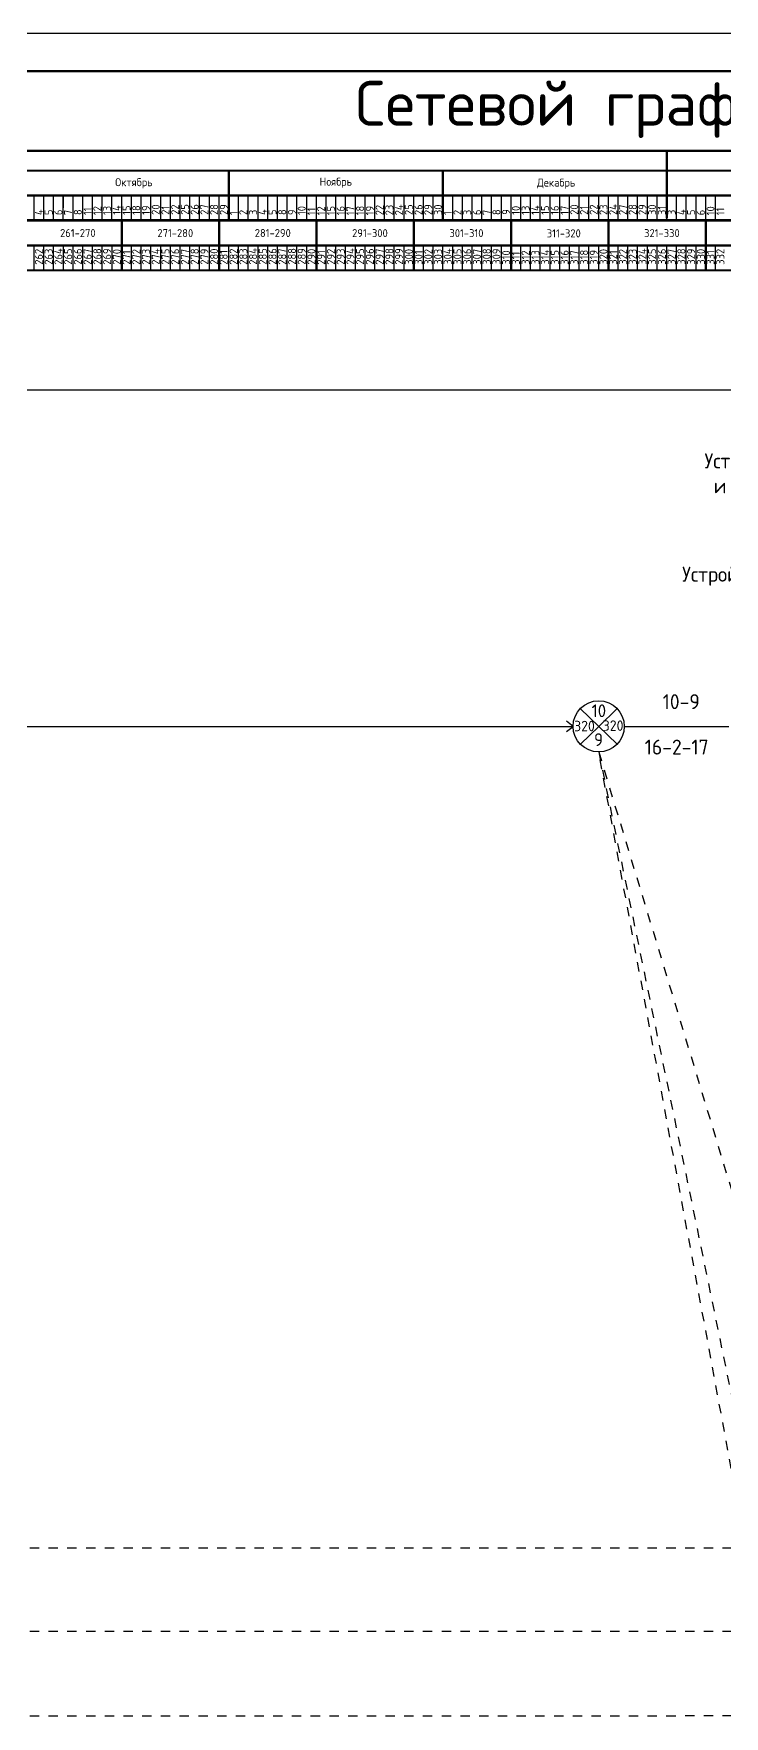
# Model space of a CAD drawing. Header units: millimetres. Extents: x -782 to 10910, y 3841 to 13237.
# Drawn here: x 4448.1 to 4540.3, y 12671.3 to 12896.1 of the extents above; entities that cross this region are included whole.
import ezdxf

# ---------------------------------------------------------------- set-up
doc = ezdxf.new("R2010")
doc.units = ezdxf.units.MM
doc.linetypes.add('JIS_02_1.2', pattern=[2.5, 1.25, -1.25])
doc.layers.add('1STAIR2D', color=30, linetype='Continuous')
doc.layers.add('A0-08', color=101, linetype='Continuous')
doc.styles.add('GOST-2.304_Type-B', font='GOST_Common.ttf')
doc.styles.get("Standard").update_dxf_attribs({"font": 'isocpeur.ttf'})

msp = doc.modelspace()

# ---------------------------------------------------------------- linework, layer by layer
at = {"lineweight": 50}
for p, q in [((4532.614614, 12871.425661), (4532.614614, 12880.423568)), ((4474.115117, 12871.285264), (4474.115117, 12877.802487)), ((4502.714865, 12871.328315), (4502.714865, 12877.802487)), ((4459.816436, 12864.480334), (4459.816436, 12871.113313)), ((4472.816436, 12864.488026), (4472.816436, 12871.121005)), ((4485.816436, 12864.488026), (4485.816436, 12871.121005)), ((4498.816436, 12864.511104), (4498.816436, 12871.144083)), ((4511.816436, 12864.480334), (4511.816436, 12871.113313)), ((4524.816436, 12864.488026), (4524.816436, 12871.121005)), ((4537.816436, 12864.488026), (4537.816436, 12871.121005))]:
    msp.add_line(p, q, dxfattribs=at)
at = {"lineweight": 25}
for p, q in [((4448.115306, 12871.059637), (4448.115306, 12874.383819)), ((4448.115307, 12871.031799), (4448.115307, 12874.355981)), ((4449.415306, 12871.028866), (4449.415306, 12874.353048)), ((4450.715244, 12871.093513), (4450.715244, 12874.417695)), ((4452.015243, 12871.108137), (4452.015243, 12874.43232)), ((4453.315244, 12871.093513), (4453.315244, 12874.417695)), ((4454.615243, 12871.108137), (4454.615243, 12874.43232)), ((4454.615244, 12871.093513), (4454.615244, 12874.417695)), ((4455.915243, 12871.108137), (4455.915243, 12874.43232)), ((4455.915244, 12871.062742), (4455.915244, 12874.386924)), ((4457.215243, 12871.077367), (4457.215243, 12874.401549)), ((4457.215244, 12871.031971), (4457.215244, 12874.356154)), ((4458.515243, 12871.046596), (4458.515243, 12874.370778)), ((4459.815181, 12871.111243), (4459.815181, 12874.435425)), ((4461.11518, 12871.125867), (4461.11518, 12874.450049)), ((4462.415181, 12871.111243), (4462.415181, 12874.435425)), ((4463.71518, 12871.125867), (4463.71518, 12874.450049)), ((4463.715181, 12871.111243), (4463.715181, 12874.435425)), ((4465.01518, 12871.125867), (4465.01518, 12874.450049)), ((4465.015181, 12871.080472), (4465.015181, 12874.404654)), ((4466.31518, 12871.095097), (4466.31518, 12874.419279)), ((4466.315181, 12871.049701), (4466.315181, 12874.373883)), ((4467.61518, 12871.064326), (4467.61518, 12874.388508)), ((4468.915118, 12871.128973), (4468.915118, 12874.453155)), ((4470.215117, 12871.12604), (4470.215117, 12874.450222)), ((4471.515118, 12871.128973), (4471.515118, 12874.453155)), ((4472.815117, 12871.12604), (4472.815117, 12874.450222)), ((4472.815118, 12871.128973), (4472.815118, 12874.453155)), ((4474.115117, 12871.12604), (4474.115117, 12874.450222)), ((4474.115118, 12871.098202), (4474.115118, 12874.422384)), ((4475.415117, 12871.095269), (4475.415117, 12874.419451)), ((4475.415118, 12871.067431), (4475.415118, 12874.391613)), ((4476.715117, 12871.064498), (4476.715117, 12874.388681)), ((4478.015055, 12871.129145), (4478.015055, 12874.453327)), ((4479.315054, 12871.14377), (4479.315054, 12874.467952)), ((4480.615055, 12871.129145), (4480.615055, 12874.453327)), ((4481.915054, 12871.14377), (4481.915054, 12874.467952)), ((4481.915055, 12871.129145), (4481.915055, 12874.453327)), ((4483.215054, 12871.14377), (4483.215054, 12874.467952)), ((4483.215055, 12871.182507), (4483.215055, 12874.50669)), ((4483.215055, 12871.098374), (4483.215055, 12874.422557)), ((4484.515054, 12871.112999), (4484.515054, 12874.437181)), ((4484.515055, 12871.067604), (4484.515055, 12874.391786)), ((4485.815055, 12871.090235), (4485.815055, 12874.414417)), ((4487.114992, 12871.146875), (4487.114992, 12874.471057)), ((4488.415055, 12871.090235), (4488.415055, 12874.414417)), ((4489.714992, 12871.146875), (4489.714992, 12874.471057)), ((4489.715055, 12871.090235), (4489.715055, 12874.414417)), ((4491.014992, 12871.146875), (4491.014992, 12874.471057)), ((4491.015055, 12871.059464), (4491.015055, 12874.383646)), ((4492.314992, 12871.116104), (4492.314992, 12874.440287)), ((4492.315055, 12871.028693), (4492.315055, 12874.352876)), ((4493.614992, 12871.085334), (4493.614992, 12874.409516)), ((4494.914993, 12871.090407), (4494.914993, 12874.41459)), ((4496.214929, 12871.164605), (4496.214929, 12874.488787)), ((4497.514993, 12871.090407), (4497.514993, 12874.41459)), ((4498.814929, 12871.164605), (4498.814929, 12874.488787)), ((4498.814993, 12871.090407), (4498.814993, 12874.41459)), ((4500.114929, 12871.164605), (4500.114929, 12874.488787)), ((4500.114993, 12871.059637), (4500.114993, 12874.383819)), ((4501.414929, 12871.133834), (4501.414929, 12874.458017)), ((4501.414993, 12871.028866), (4501.414993, 12874.353048)), ((4502.714929, 12871.103064), (4502.714929, 12874.427246)), ((4504.014929, 12871.108137), (4504.014929, 12874.43232)), ((4505.314866, 12871.164778), (4505.314866, 12874.48896)), ((4506.614929, 12871.108137), (4506.614929, 12874.43232)), ((4507.914866, 12871.164778), (4507.914866, 12874.48896)), ((4507.914929, 12871.108137), (4507.914929, 12874.43232)), ((4509.214866, 12871.164778), (4509.214866, 12874.48896)), ((4509.214929, 12871.077367), (4509.214929, 12874.401549)), ((4510.514866, 12871.134007), (4510.514866, 12874.458189)), ((4510.514929, 12871.046596), (4510.514929, 12874.370778)), ((4511.814866, 12871.103236), (4511.814866, 12874.427418)), ((4513.114866, 12871.125867), (4513.114866, 12874.450049)), ((4514.414803, 12871.182507), (4514.414803, 12874.50669)), ((4515.714866, 12871.125867), (4515.714866, 12874.450049)), ((4517.014803, 12871.182507), (4517.014803, 12874.50669)), ((4517.014866, 12871.125867), (4517.014866, 12874.450049)), ((4518.314803, 12871.182507), (4518.314803, 12874.50669)), ((4518.314866, 12871.095097), (4518.314866, 12874.419279)), ((4519.614803, 12871.151737), (4519.614803, 12874.475919)), ((4519.614866, 12871.064326), (4519.614866, 12874.388508)), ((4520.914803, 12871.120966), (4520.914803, 12874.445148)), ((4522.214804, 12871.12604), (4522.214804, 12874.450222)), ((4523.51474, 12871.200237), (4523.51474, 12874.52442)), ((4524.814804, 12871.12604), (4524.814804, 12874.450222)), ((4526.11474, 12871.200237), (4526.11474, 12874.52442)), ((4526.114804, 12871.12604), (4526.114804, 12874.450222)), ((4527.41474, 12871.200237), (4527.41474, 12874.52442)), ((4527.414804, 12871.095269), (4527.414804, 12874.419451)), ((4528.71474, 12871.169467), (4528.71474, 12874.493649)), ((4528.714804, 12871.064498), (4528.714804, 12874.388681)), ((4530.01474, 12871.138696), (4530.01474, 12874.462878)), ((4531.314741, 12871.14377), (4531.314741, 12874.467952)), ((4532.614678, 12871.20041), (4532.614678, 12874.524592)), ((4533.914741, 12871.14377), (4533.914741, 12874.467952)), ((4535.214678, 12871.20041), (4535.214678, 12874.524592)), ((4535.214678, 12871.182507), (4535.214678, 12874.50669)), ((4535.214741, 12871.14377), (4535.214741, 12874.467952)), ((4536.514678, 12871.20041), (4536.514678, 12874.524592)), ((4536.514741, 12871.112999), (4536.514741, 12874.437181)), ((4537.814678, 12871.169639), (4537.814678, 12874.493821)), ((4537.814678, 12871.090235), (4537.814678, 12874.414417)), ((4539.114678, 12871.138869), (4539.114678, 12874.463051)), ((4448.116436, 12864.472641), (4448.116436, 12867.812209)), ((4449.416436, 12864.472641), (4449.416436, 12867.796823)), ((4449.416436, 12864.472641), (4449.416436, 12867.796823)), ((4450.716436, 12864.472641), (4450.716436, 12867.796823)), ((4450.716436, 12864.472641), (4450.716436, 12867.796823)), ((4452.016436, 12864.472641), (4452.016436, 12867.812209)), ((4453.316436, 12864.472641), (4453.316436, 12867.796823)), ((4453.316436, 12864.472641), (4453.316436, 12867.796823)), ((4454.616436, 12864.472641), (4454.616436, 12867.796823)), ((4454.616436, 12864.472641), (4454.616436, 12867.796823)), ((4455.916436, 12864.472641), (4455.916436, 12867.812209)), ((4457.216436, 12864.472641), (4457.216436, 12867.796823)), ((4457.216436, 12864.472641), (4457.216436, 12867.796823)), ((4458.516436, 12864.472641), (4458.516436, 12867.796823)), ((4458.516436, 12864.472641), (4458.516436, 12867.796823)), ((4459.816436, 12864.472641), (4459.816436, 12867.812209)), ((4461.116436, 12864.503412), (4461.116436, 12867.827594)), ((4461.116436, 12864.503412), (4461.116436, 12867.827594)), ((4462.416436, 12864.503412), (4462.416436, 12867.827594)), ((4462.416436, 12864.503412), (4462.416436, 12867.827594)), ((4463.716436, 12864.503412), (4463.716436, 12867.842979)), ((4465.016436, 12864.488026), (4465.016436, 12867.812209)), ((4465.016436, 12864.488026), (4465.016436, 12867.812209)), ((4466.316436, 12864.488026), (4466.316436, 12867.812209)), ((4466.316436, 12864.488026), (4466.316436, 12867.812209)), ((4467.616436, 12864.488026), (4467.616436, 12867.827594)), ((4468.916436, 12864.503412), (4468.916436, 12867.827594)), ((4468.916436, 12864.503412), (4468.916436, 12867.827594)), ((4470.216436, 12864.503412), (4470.216436, 12867.827594)), ((4470.216436, 12864.503412), (4470.216436, 12867.827594)), ((4471.516436, 12864.503412), (4471.516436, 12867.842979)), ((4472.816436, 12864.503412), (4472.816436, 12867.827594)), ((4472.816436, 12864.503412), (4472.816436, 12867.827594)), ((4474.116436, 12864.503412), (4474.116436, 12867.827594)), ((4474.116436, 12864.503412), (4474.116436, 12867.827594)), ((4475.416436, 12864.503412), (4475.416436, 12867.842979)), ((4476.716436, 12864.503412), (4476.716436, 12867.827594)), ((4476.716436, 12864.503412), (4476.716436, 12867.827594)), ((4478.016436, 12864.503412), (4478.016436, 12867.827594)), ((4478.016436, 12864.503412), (4478.016436, 12867.827594)), ((4479.316436, 12864.503412), (4479.316436, 12867.842979)), ((4480.616436, 12864.503412), (4480.616436, 12867.827594)), ((4480.616436, 12864.503412), (4480.616436, 12867.827594)), ((4481.916436, 12864.503412), (4481.916436, 12867.827594)), ((4481.916436, 12864.503412), (4481.916436, 12867.827594)), ((4483.216436, 12864.503412), (4483.216436, 12867.842979)), ((4484.516436, 12864.488026), (4484.516436, 12867.812209)), ((4484.516436, 12864.488026), (4484.516436, 12867.812209)), ((4485.816436, 12864.488026), (4485.816436, 12867.812209)), ((4485.816436, 12864.488026), (4485.816436, 12867.812209)), ((4487.116436, 12864.488026), (4487.116436, 12867.827594)), ((4488.416436, 12864.472641), (4488.416436, 12867.796823)), ((4488.416436, 12864.472641), (4488.416436, 12867.796823)), ((4489.716436, 12864.472641), (4489.716436, 12867.796823)), ((4489.716436, 12864.472641), (4489.716436, 12867.796823)), ((4491.016436, 12864.472641), (4491.016436, 12867.812209)), ((4492.316436, 12864.488026), (4492.316436, 12867.812209)), ((4492.316436, 12864.488026), (4492.316436, 12867.812209)), ((4493.616436, 12864.488026), (4493.616436, 12867.812209)), ((4493.616436, 12864.488026), (4493.616436, 12867.812209)), ((4494.916436, 12864.488026), (4494.916436, 12867.827594)), ((4496.216436, 12864.488026), (4496.216436, 12867.812209)), ((4496.216436, 12864.488026), (4496.216436, 12867.812209)), ((4497.516436, 12864.488026), (4497.516436, 12867.812209)), ((4497.516436, 12864.488026), (4497.516436, 12867.812209)), ((4498.816436, 12864.488026), (4498.816436, 12867.827594)), ((4500.116436, 12864.488026), (4500.116436, 12867.812209)), ((4500.116436, 12864.488026), (4500.116436, 12867.812209)), ((4501.416436, 12864.488026), (4501.416436, 12867.812209)), ((4501.416436, 12864.488026), (4501.416436, 12867.812209)), ((4502.716436, 12864.488026), (4502.716436, 12867.827594)), ((4504.016436, 12864.488026), (4504.016436, 12867.812209)), ((4504.016436, 12864.488026), (4504.016436, 12867.812209)), ((4505.316436, 12864.488026), (4505.316436, 12867.812209)), ((4505.316436, 12864.488026), (4505.316436, 12867.812209)), ((4506.616436, 12864.488026), (4506.616436, 12867.827594)), ((4507.916436, 12864.472641), (4507.916436, 12867.796823)), ((4507.916436, 12864.472641), (4507.916436, 12867.796823)), ((4509.216436, 12864.472641), (4509.216436, 12867.796823)), ((4509.216436, 12864.472641), (4509.216436, 12867.796823)), ((4510.516436, 12864.472641), (4510.516436, 12867.812209)), ((4511.816436, 12864.457256), (4511.816436, 12867.781438)), ((4511.816436, 12864.457256), (4511.816436, 12867.781438)), ((4513.116436, 12864.457256), (4513.116436, 12867.781438)), ((4513.116436, 12864.457256), (4513.116436, 12867.781438)), ((4514.416436, 12864.457256), (4514.416436, 12867.796823)), ((4515.716436, 12864.472641), (4515.716436, 12867.796823)), ((4515.716436, 12864.472641), (4515.716436, 12867.796823)), ((4517.016436, 12864.472641), (4517.016436, 12867.796823)), ((4517.016436, 12864.472641), (4517.016436, 12867.796823)), ((4518.316436, 12864.472641), (4518.316436, 12867.812209)), ((4519.616436, 12864.472641), (4519.616436, 12867.796823)), ((4519.616436, 12864.472641), (4519.616436, 12867.796823)), ((4520.916436, 12864.472641), (4520.916436, 12867.796823)), ((4520.916436, 12864.472641), (4520.916436, 12867.796823)), ((4522.216436, 12864.472641), (4522.216436, 12867.812209)), ((4523.516436, 12864.472641), (4523.516436, 12867.796823)), ((4523.516436, 12864.472641), (4523.516436, 12867.796823)), ((4524.816436, 12864.472641), (4524.816436, 12867.796823)), ((4524.816436, 12864.472641), (4524.816436, 12867.796823)), ((4526.116436, 12864.472641), (4526.116436, 12867.812209)), ((4527.416436, 12864.472641), (4527.416436, 12867.796823)), ((4527.416436, 12864.472641), (4527.416436, 12867.796823)), ((4528.716436, 12864.472641), (4528.716436, 12867.796823)), ((4528.716436, 12864.472641), (4528.716436, 12867.796823)), ((4530.016436, 12864.472641), (4530.016436, 12867.812209)), ((4531.316436, 12864.457256), (4531.316436, 12867.781438)), ((4531.316436, 12864.457256), (4531.316436, 12867.781438)), ((4532.616436, 12864.457256), (4532.616436, 12867.781438)), ((4532.616436, 12864.457256), (4532.616436, 12867.781438)), ((4533.916436, 12864.457256), (4533.916436, 12867.796823)), ((4535.216436, 12864.44187), (4535.216436, 12867.766053)), ((4535.216436, 12864.44187), (4535.216436, 12867.766053)), ((4536.516436, 12864.44187), (4536.516436, 12867.766053)), ((4536.516436, 12864.44187), (4536.516436, 12867.766053)), ((4537.816436, 12864.44187), (4537.816436, 12867.781438)), ((4539.116436, 12864.457256), (4539.116436, 12867.781438)), ((4539.116436, 12864.457256), (4539.116436, 12867.781438)), ((4520.096491, 12803.565377), (4519.210901, 12804.244553)), ((4279.936381, 12803.565377), (4520.096491, 12803.565377)), ((4519.210901, 12802.865098), (4520.096491, 12803.565377)), ((4526.936381, 12803.565377), (4540.896491, 12803.565377))]:
    msp.add_line(p, q, dxfattribs=at)
at = {"lineweight": -3}
for p, q in [((4449.415244, 12871.141841), (4449.415181, 12874.468368)), ((4450.715243, 12871.138908), (4450.71518, 12874.465435)), ((4452.015244, 12871.124283), (4452.016025, 12874.443952)), ((4453.315243, 12871.138908), (4453.316023, 12874.458577)), ((4457.215243, 12871.151949), (4457.216024, 12874.471617)), ((4458.515181, 12871.142013), (4458.515118, 12874.46854)), ((4459.81518, 12871.156638), (4459.815117, 12874.483165)), ((4461.115181, 12871.142013), (4461.115962, 12874.461682)), ((4462.41518, 12871.156638), (4462.41596, 12874.476307)), ((4467.615118, 12871.159743), (4467.615055, 12874.48627)), ((4468.915117, 12871.174368), (4468.915054, 12874.500895)), ((4470.215117, 12871.187581), (4470.215897, 12874.50725)), ((4470.215118, 12871.159743), (4470.215898, 12874.479412)), ((4471.515117, 12871.15681), (4471.515897, 12874.476479)), ((4476.715055, 12871.177473), (4476.714992, 12874.504)), ((4478.015054, 12871.17454), (4478.014991, 12874.501067)), ((4479.315055, 12871.159916), (4479.315836, 12874.479584)), ((4480.615054, 12871.17454), (4480.615834, 12874.494209)), ((4483.215054, 12871.156983), (4483.215835, 12874.476652)), ((4484.515055, 12871.213278), (4484.515836, 12874.532947)), ((4485.814992, 12871.177646), (4485.814929, 12874.504173)), ((4487.115055, 12871.121005), (4487.115836, 12874.440674)), ((4488.414992, 12871.177646), (4488.415773, 12874.497314)), ((4493.614992, 12871.138735), (4493.614929, 12874.465262)), ((4494.914929, 12871.195376), (4494.914866, 12874.521902)), ((4496.214993, 12871.121178), (4496.215773, 12874.440847)), ((4497.514929, 12871.195376), (4497.51571, 12874.515044)), ((4502.714929, 12871.138908), (4502.714866, 12874.465435)), ((4504.014866, 12871.213106), (4504.014803, 12874.539632)), ((4505.314929, 12871.138908), (4505.31571, 12874.458577)), ((4506.614866, 12871.195548), (4506.615647, 12874.515217)), ((4509.21493, 12871.151949), (4509.21571, 12874.471617)), ((4511.814866, 12871.156638), (4511.814803, 12874.483165)), ((4513.114803, 12871.213278), (4513.11474, 12874.539805)), ((4514.414866, 12871.156638), (4514.415647, 12874.476307)), ((4515.714803, 12871.213278), (4515.715584, 12874.532947)), ((4520.914803, 12871.174368), (4520.91474, 12874.500895)), ((4522.21474, 12871.231008), (4522.214677, 12874.557535)), ((4522.214804, 12871.187581), (4522.215584, 12874.50725)), ((4523.514804, 12871.15681), (4523.515584, 12874.476479)), ((4524.81474, 12871.231008), (4524.815521, 12874.550677)), ((4530.014741, 12871.17454), (4530.014678, 12874.501067)), ((4531.314677, 12871.248738), (4531.314614, 12874.575265)), ((4532.614741, 12871.17454), (4532.615521, 12874.494209)), ((4533.914678, 12871.231181), (4533.915458, 12874.550849)), ((4535.214741, 12871.156983), (4535.215521, 12874.476652)), ((4536.514678, 12871.213278), (4536.515458, 12874.532947)), ((4539.114678, 12871.121005), (4539.115458, 12874.440674)), ((4686.537449, 12848.485691), (4149.116436, 12848.445611))]:
    msp.add_line(p, q, dxfattribs=at)
at = {"linetype": 'JIS_02_1.2', "lineweight": -3}
for p, q in [((4523.516436, 12800.145432), (4547.485429, 12683.954756)), ((4523.516436, 12800.145432), (4554.716436, 12697.204412)), ((4547.128672, 12672.494407), (4523.516436, 12800.145432)), ((4551.296491, 12693.784467), (4318.618128, 12693.784467)), ((4551.296513, 12682.681621), (4308.585679, 12682.643843)), ((4551.296491, 12671.39239), (4297.800819, 12671.342801))]:
    msp.add_line(p, q, dxfattribs=at)
at = {"layer": '1STAIR2D', "color": 0}
msp.add_line((4867.747635, 12896.089018), (4027.747635, 12896.089018), dxfattribs=at)
at = {"layer": '1STAIR2D', "color": 0, "lineweight": 100}
msp.add_line((4862.747635, 12891.089018), (4047.747635, 12891.089018), dxfattribs=at)
at = {"layer": 'A0-08', "color": 0, "lineweight": 40}
for p, q in [((4108.816436, 12880.423568), (4849.816436, 12880.423568)), ((4108.816436, 12880.423568), (4849.816436, 12880.423568)), ((4133.382876, 12880.423568), (4849.816436, 12880.423568)), ((4162.30183, 12880.423568), (4849.816436, 12880.423568)), ((4849.816436, 12880.423568), (4400.64232, 12880.423568)), ((4100.152279, 12877.802487), (4849.816436, 12877.802487)), ((4100.152279, 12877.802487), (4849.816436, 12877.802487)), ((4108.816436, 12877.802487), (4849.816436, 12877.802487)), ((4100.152279, 12874.461746), (4849.816436, 12874.475958)), ((4108.818409, 12874.532947), (4849.818409, 12874.532947)), ((4100.152279, 12871.121005), (4849.816436, 12871.121005)), ((4108.817628, 12871.213278), (4849.817628, 12871.213278)), ((4108.816436, 12867.812209), (4849.816436, 12867.812209)), ((4203.099002, 12867.812209), (4849.816436, 12867.827594)), ((4100.152279, 12864.518797), (4849.816436, 12864.518797)), ((4108.816436, 12864.518797), (4849.816436, 12864.518797))]:
    msp.add_line(p, q, dxfattribs=at)
at = {"layer": 'A0-08', "color": 0, "lineweight": 25}
for p, q in [((4457.212867, 12864.518797), (4469.182675, 12864.518797)), ((4457.212867, 12864.503412), (4469.182675, 12864.503412)), ((4521.056629, 12805.941377), (4525.976243, 12801.189378)), ((4523.516436, 12803.565377), (4525.960014, 12805.958064)), ((4521.072858, 12801.172691), (4523.516436, 12803.565377))]:
    msp.add_line(p, q, dxfattribs=at)
msp.add_circle((4523.516436, 12803.565377), 3.419945, dxfattribs=at)

# ---------------------------------------------------------------- texts
at = {"insert": (4491.018068, 12889.786283), "char_height": 6, "attachment_point": 1}
msp.add_mtext_dynamic_manual_height_columns('Сетевой график', width=112.53552796, gutter_width=12.5, heights=[0], dxfattribs=at)
at = {"layer": 'A0-08', "color": 0, "lineweight": 25, "style": 'GOST-2.304_Type-B'}
for s, p in [('Октябрь', (4458.940363, 12875.71207)), ('Ноябрь', (4486.238493, 12875.782157)), ('Декабрь', (4515.270216, 12875.662768)), ('261-270', (4451.581106, 12868.926701)), ('271-280', (4464.581106, 12868.911315)), ('281-290', (4477.581106, 12868.926701)), ('291-300', (4490.581106, 12868.911315)), ('301-310', (4503.581106, 12868.911315)), ('311-320', (4516.581106, 12868.880545)), ('321-330', (4529.581106, 12868.911315))]:
    msp.add_text(s, height=1.0687328, dxfattribs=at).set_placement(p)
for s, height, p in [('4', 1.068733, (4449.288549, 12871.856458)), ('5', 1.068733, (4450.588549, 12871.856458)), ('6', 1.068733, (4451.888549, 12871.856458)), ('7', 1.068733, (4453.188549, 12871.856458)), ('8', 1.068733, (4454.488549, 12871.856458)), ('11', 1.0687328, (4455.788549, 12871.856458)), ('12', 1.0687328, (4457.088549, 12871.856458)), ('13', 1.0687328, (4458.388549, 12871.856458)), ('14', 1.0687328, (4459.688423, 12871.892091)), ('15', 1.0687328, (4460.988423, 12871.892091)), ('18', 1.0687328, (4462.288423, 12871.892091)), ('19', 1.0687328, (4463.588423, 12871.892091)), ('20', 1.0687328, (4464.888423, 12871.892091)), ('21', 1.0687328, (4466.188423, 12871.892091)), ('22', 1.0687328, (4467.488423, 12871.892091)), ('25', 1.0687328, (4468.788423, 12871.892091)), ('26', 1.0687328, (4470.088423, 12871.892091)), ('27', 1.0687328, (4471.388423, 12871.892091)), ('28', 1.0687328, (4472.68836, 12871.861492)), ('29', 1.0687328, (4473.98836, 12871.861492)), ('1', 1.068733, (4475.28836, 12871.861492)), ('2', 1.068733, (4476.58836, 12871.861492)), ('3', 1.068733, (4477.88836, 12871.861492)), ('4', 1.068733, (4479.18836, 12871.861492)), ('5', 1.068733, (4480.48836, 12871.861492)), ('8', 1.068733, (4481.78836, 12871.861492)), ('9', 1.068733, (4483.08836, 12871.861492)), ('10', 1.0687328, (4484.38836, 12871.861492)), ('11', 1.0687328, (4485.688298, 12871.825687)), ('12', 1.0687328, (4486.988298, 12871.825687)), ('15', 1.0687328, (4488.288298, 12871.825687)), ('16', 1.0687328, (4489.588298, 12871.825687)), ('17', 1.0687328, (4490.888298, 12871.825687)), ('18', 1.0687328, (4492.188298, 12871.825687)), ('19', 1.0687328, (4493.488298, 12871.825687)), ('22', 1.0687328, (4494.788298, 12871.825687)), ('23', 1.0687328, (4496.088298, 12871.825687)), ('24', 1.0687328, (4497.388298, 12871.825687)), ('25', 1.0687328, (4498.688236, 12871.856458)), ('26', 1.0687328, (4499.988236, 12871.856458)), ('29', 1.0687328, (4501.288236, 12871.856458)), ('30', 1.0687328, (4502.588236, 12871.856458)), ('1', 1.068733, (4503.888236, 12871.856458)), ('2', 1.068733, (4505.188236, 12871.856458)), ('3', 1.068733, (4506.488236, 12871.856458)), ('6', 1.068733, (4507.788236, 12871.856458)), ('7', 1.068733, (4509.088236, 12871.856458)), ('8', 1.068733, (4510.388236, 12871.856458)), ('9', 1.068733, (4511.688109, 12871.892091)), ('10', 1.0687328, (4512.988109, 12871.892091)), ('13', 1.0687328, (4514.288109, 12871.892091)), ('14', 1.0687328, (4515.588109, 12871.892091)), ('15', 1.0687328, (4516.888109, 12871.892091)), ('16', 1.0687328, (4518.188109, 12871.892091)), ('17', 1.0687328, (4519.488109, 12871.892091)), ('20', 1.0687328, (4520.788109, 12871.892091)), ('21', 1.0687328, (4522.088109, 12871.892091)), ('22', 1.0687328, (4523.388109, 12871.892091)), ('23', 1.0687328, (4524.688047, 12871.861492)), ('24', 1.0687328, (4525.988047, 12871.861492)), ('27', 1.0687328, (4527.288047, 12871.861492)), ('28', 1.0687328, (4528.588047, 12871.861492)), ('29', 1.0687328, (4529.888047, 12871.861492)), ('30', 1.0687328, (4531.188047, 12871.861492)), ('31', 1.0687328, (4532.488047, 12871.861492)), ('3', 1.068733, (4533.788047, 12871.861492)), ('4', 1.068733, (4535.088047, 12871.861492)), ('5', 1.068733, (4536.388047, 12871.861492)), ('6', 1.068733, (4537.687921, 12871.825687)), ('10', 1.0687328, (4538.987921, 12871.825687)), ('11', 1.0687328, (4540.287921, 12871.825687)), ('262', 1.0687328, (4449.289679, 12865.223479)), ('263', 1.0687328, (4450.589679, 12865.223479)), ('264', 1.0687328, (4451.889679, 12865.223479)), ('265', 1.0687328, (4453.189679, 12865.223479)), ('266', 1.0687328, (4454.489679, 12865.223479)), ('267', 1.0687328, (4455.789679, 12865.223479)), ('268', 1.0687328, (4457.089679, 12865.223479)), ('269', 1.0687328, (4458.389679, 12865.223479)), ('270', 1.0687328, (4459.689679, 12865.223479)), ('271', 1.0687328, (4460.989679, 12865.223479)), ('272', 1.0687328, (4462.289679, 12865.223479)), ('273', 1.0687328, (4463.589679, 12865.223479)), ('274', 1.0687328, (4464.889679, 12865.223479)), ('275', 1.0687328, (4466.189679, 12865.223479)), ('276', 1.0687328, (4467.489679, 12865.223479)), ('277', 1.0687328, (4468.789679, 12865.223479)), ('278', 1.0687328, (4470.089679, 12865.223479)), ('279', 1.0687328, (4471.389679, 12865.223479)), ('280', 1.0687328, (4472.689679, 12865.223479)), ('281', 1.0687328, (4473.961842, 12865.219002)), ('282', 1.0687328, (4475.289679, 12865.223479)), ('283', 1.0687328, (4476.589679, 12865.223479)), ('284', 1.0687328, (4477.889679, 12865.223479)), ('285', 1.0687328, (4479.189679, 12865.223479)), ('286', 1.0687328, (4480.489679, 12865.223479)), ('287', 1.0687328, (4481.789679, 12865.223479)), ('288', 1.0687328, (4483.089679, 12865.223479)), ('289', 1.0687328, (4484.389679, 12865.223479)), ('290', 1.0687328, (4485.689679, 12865.223479)), ('291', 1.0687328, (4486.989679, 12865.223479)), ('292', 1.0687328, (4488.289679, 12865.223479)), ('293', 1.0687328, (4489.589679, 12865.223479)), ('294', 1.0687328, (4490.889679, 12865.223479)), ('295', 1.0687328, (4492.189679, 12865.223479)), ('296', 1.0687328, (4493.489679, 12865.223479)), ('297', 1.0687328, (4494.789679, 12865.223479)), ('298', 1.0687328, (4496.089679, 12865.223479)), ('299', 1.0687328, (4497.389679, 12865.223479)), ('300', 1.0687328, (4498.689679, 12865.223479)), ('301', 1.0687328, (4499.989679, 12865.223479)), ('302', 1.0687328, (4501.289679, 12865.223479)), ('303', 1.0687328, (4502.589679, 12865.223479)), ('304', 1.0687328, (4503.889679, 12865.223479)), ('305', 1.0687328, (4505.189679, 12865.223479)), ('306', 1.0687328, (4506.489679, 12865.223479)), ('307', 1.0687328, (4507.789679, 12865.223479)), ('308', 1.0687328, (4509.089679, 12865.223479)), ('309', 1.0687328, (4510.389679, 12865.223479)), ('310', 1.0687328, (4511.689679, 12865.223479)), ('311', 1.0687328, (4512.989679, 12865.223479)), ('312', 1.0687328, (4514.289679, 12865.223479)), ('313', 1.0687328, (4515.589679, 12865.223479)), ('314', 1.0687328, (4516.889679, 12865.223479)), ('315', 1.0687328, (4518.189679, 12865.223479)), ('316', 1.0687328, (4519.489679, 12865.223479)), ('317', 1.0687328, (4520.789679, 12865.223479)), ('318', 1.0687328, (4522.089679, 12865.223479)), ('319', 1.0687328, (4523.389679, 12865.223479)), ('320', 1.0687328, (4524.689679, 12865.223479)), ('321', 1.0687328, (4525.989679, 12865.223479)), ('322', 1.0687328, (4527.289679, 12865.223479)), ('323', 1.0687328, (4528.589679, 12865.223479)), ('324', 1.0687328, (4529.889679, 12865.223479)), ('325', 1.0687328, (4531.189679, 12865.223479)), ('326', 1.0687328, (4532.489679, 12865.223479)), ('327', 1.0687328, (4533.789679, 12865.223479)), ('328', 1.0687328, (4535.089679, 12865.223479)), ('329', 1.0687328, (4536.389679, 12865.223479)), ('330', 1.0687328, (4537.689679, 12865.223479)), ('331', 1.0687328, (4538.989679, 12865.223479)), ('332', 1.0687328, (4540.289679, 12865.223479))]:
    msp.add_text(s, height=height, rotation=90, dxfattribs=at).set_placement(p)
at = {"layer": 'A0-08', "color": 0, "lineweight": 25, "attachment_point": 1, "style": 'GOST-2.304_Type-B'}
for s, width, insert, char_height in [('Устройство отмостки\\P и крылец', 43.01416096, (4537.654225, 12840.030811), 2), ('Устройство кровли', 43.01416096, (4534.668867, 12824.889141), 2), ('10', 2.49875162, (4522.568929, 12806.506876), 1.7099725), ('10-9', 2.49875162, (4532.059857, 12807.862581), 2), ('320', 2.49875162, (4520.230737, 12804.311306), 1.4), ('320', 2.49875162, (4524.056028, 12804.367076), 1.4), ('9', 2.49875162, (4522.89427, 12802.64255), 1.709973), ('16-2-17', 2.49875162, (4529.66453, 12801.798523), 2)]:
    msp.add_mtext_dynamic_manual_height_columns(s, width=width, gutter_width=12.5, heights=[0], dxfattribs=dict(at, insert=insert, char_height=char_height))

doc.saveas('drawing.dxf')
